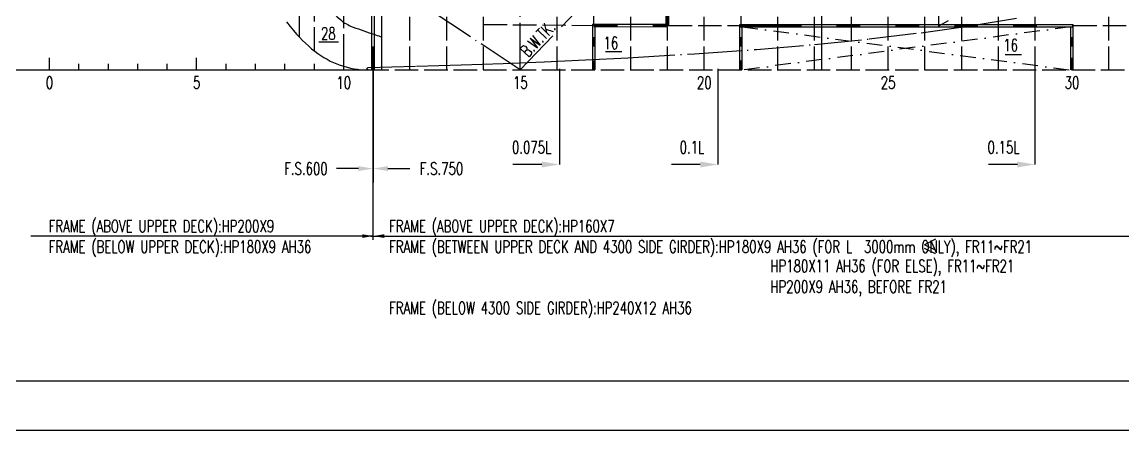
# Model space of a CAD drawing. Extents: x -12185 to 163857, y -7437 to 55100.
# Drawn here: x -561 to 21888, y -7437 to 977 of the extents above; entities that cross this region are included whole.
import ezdxf
from ezdxf.enums import TextEntityAlignment as Align

# ---------------------------------------------------------------- set-up
doc = ezdxf.new("R2010")
doc.units = 0
doc.header["$LTSCALE"] = 40
doc.header["$MEASUREMENT"] = 0
for name, pattern in [('ACAD_ISO02W100', [15, 12, -3]), ('ACAD_ISO03W100', [30, 12, -18]), ('ACAD_ISO04W100', [30.5, 24, -3, 0.5, -3]), ('ACAD_ISO05W100', [34, 24, -3, 0.5, -3, 0.5, -3]), ('DASHDOTX2', [2, 1, -0.5, 0, -0.5])]:
    doc.linetypes.add(name, pattern=pattern)
doc.layers.get('0').update_dxf_attribs({"linetype": 'CONTINUOUS'})
doc.layers.get('DEFPOINTS').update_dxf_attribs({"linetype": 'CONTINUOUS'})
for name, color, linetype in [('11TEXTE', 4, 'CONTINUOUS'), ('13DIMENSION', 9, 'CONTINUOUS'), ('BANFENG', 6, 'CONTINUOUS'), ('BT_ENG', 7, 'CONTINUOUS'), ('C-CEN', 4, 'ACAD_ISO04W100'), ('TEXT', 1, 'CONTINUOUS'), ('Y-CAS', 7, 'ACAD_ISO02W100'), ('Y-H', 2, 'ACAD_ISO03W100'), ('Y-PH', 2, 'ACAD_ISO05W100')]:
    doc.layers.add(name, color=color, linetype=linetype)
doc.styles.add('ROMANS', font='romans.shx', dxfattribs={"width": 0.7, "height": 250})

msp = doc.modelspace()

# ---------------------------------------------------------------- linework, layer by layer
for p, q in [((6575, 0), (6575, 17204.336)), ((6625, 0), (6625, 17193.554)), ((5099.71, 665.8), (5099.71, 2931.432)), ((12574.944, 905.859), (12574.99, 3115.792)), ((12624.944, 905.858), (12624.991, 3139.292)), ((11100.182, 934.228), (11075, 934.228)), ((11075, 0), (11075, 934.228)), ((11125, 0), (11125, 934.172)), ((14075, 0), (14075, 929.941)), ((14125, 0), (14125, 929.925)), ((20875, 0), (20875, 930)), ((20825, 0), (20825, 880)), ((5491.133, 571.243), (5892.481, 571.243)), ((0, 0), (0, 250)), ((3000, 0), (3000, 250)), ((6000, 0), (6000, 250)), ((9600, 0), (9600, 250)), ((13350, 0), (13350, 250)), ((17100, 0), (17100, 250)), ((20850, 0), (20850, 250)), ((-4200, 0), (6600, 0)), ((600, 0), (600, 125)), ((1200, 0), (1200, 125)), ((1800, 0), (1800, 125)), ((2400, 0), (2400, 125)), ((3600, 0), (3600, 125)), ((4200, 0), (4200, 125)), ((4800, 0), (4800, 125)), ((5400, 0), (5400, 125)), ((6600, -3462.027), (6600, 152.505)), ((6600, 0), (6600, 125)), ((7350, 0), (7350, 125)), ((8100, 0), (8100, 125)), ((8850, 0), (8850, 125)), ((10350, 0), (10350, 125)), ((10396.575, 23.156), (10396.575, -1925.844)), ((11100, 0), (11100, 125)), ((11850, 0), (11850, 125)), ((12600, 0), (12600, 125)), ((13629.1, 23.156), (13629.1, -1925.844)), ((14100, 0), (14100, 125)), ((14850, 0), (14850, 125)), ((15600, 0), (15600, 125)), ((16350, 0), (16350, 125)), ((17850, 0), (17850, 125)), ((18600, 0), (18600, 125)), ((19350, 0), (19350, 125)), ((20094.15, 23.156), (20094.15, -1925.844)), ((20100, 0), (20100, 125)), ((21600, 0), (21600, 125)), ((18062.878, -3449.433), (17838.472, -3561.554)), ((18062.878, -3673.675), (17838.472, -3561.554)), ((18062.878, -3748.423), (17838.472, -3636.302))]:
    msp.add_line(p, q)
at = {"color": 8, "linetype": 'DASHDOTX2', "ltscale": 8}
for p, q in [((20825, 880), (14125, 0)), ((14125, 879.925), (20825, 0))]:
    msp.add_line(p, q, dxfattribs=at)
at = {"color": 0, "linetype": 'ByBlock'}
for p, q in [((10036.575, -1925.844), (9449.549, -1925.844)), ((13269.1, -1925.844), (12682.074, -1925.844)), ((19734.15, -1925.844), (19147.124, -1925.844)), ((6600, -3384.116), (-380.386, -3384.116)), ((6550, -3384.116), (24600, -3384.116))]:
    msp.add_line(p, q, dxfattribs=at)
at = {"color": 2}
msp.add_line((-5892.038, -6336.58), (162757.046, -6336.58), dxfattribs=at)
at = {"color": 0}
msp.add_lwpolyline([(5099.71, 1915.8, -0.02915723), (5276.711, 1701.673, 0.014588321), (5400, 1555.948, 0.031323068), (5939.677, 1018.931, 0.082793419), (6024.892, 957.032, 0.011997432), (6135.913, 894.036, 0.003292051), (6575, 740.658, 0.002392359), (6648.482, 715.961, 0.001392977), (6775, 674.503)], format="xyb", dxfattribs=at)
at = {"color": 2}
msp.add_lwpolyline([(4831.03, 984.2), (4910, 885), (4976.19, 804.8), (5038.97, 732.3), (5099.71, 665.8), (5159.57, 604), (5219.43, 545.8), (5280, 490), (5344.78, 433.8), (5408.13, 382.8), (5470.75, 336.1), (5533.26, 293.3), (5596.19, 253.7), (5660, 217), (5725.58, 182.6), (5792.22, 151.2), (5859.86, 122.7), (5928.4, 97.1), (5997.78, 74.4), (6067.9, 54.8), (6138.7, 38.1), (6210.09, 24.4), (6281.99, 13.8), (6354.33, 6.1), (6427.02, 1.5), (6452.41, 1)], dxfattribs=at)
for points in [[(11100.182, 934.228), (12600.036, 930.858), (12575, 930.914)], [(14075, 929.941), (14100.008, 929.925), (14497.992, 929.925), (14849.997, 930), (20875, 930)], [(11100.07, 884.228), (12599.964, 880.858)], [(14075, 879.941), (14099.992, 879.925), (14497.997, 879.925), (14850.003, 880), (20875, 880)]]:
    msp.add_lwpolyline(points)
at = {"color": 0, "linetype": 'ByBlock'}
for points in [[(10036.575, -1865.844), (10036.575, -1985.844), (10396.575, -1925.844)], [(13269.1, -1865.844), (13269.1, -1985.844), (13629.1, -1925.844)], [(19734.15, -1865.844), (19734.15, -1985.844), (20094.15, -1925.844)], [(6375, -3346.616), (6375, -3421.616), (6600, -3384.116)], [(6825, -3346.616), (6825, -3421.616), (6600, -3384.116)]]:
    msp.add_solid(points, dxfattribs=at)
at = {"layer": '13DIMENSION'}
for p, q in [((6600, 0), (6600, -2290.124)), ((6300, -2008.89), (5852.311, -2008.89)), ((6900, -2008.89), (7347.689, -2008.89))]:
    msp.add_line(p, q, dxfattribs=at)
for points in [[(6300, -1958.89), (6300, -2058.89), (6600, -2008.89)], [(6900, -1958.89), (6900, -2058.89), (6600, -2008.89)]]:
    msp.add_solid(points, dxfattribs=at)
at = {"layer": 'BANFENG', "color": 6}
for p, q in [((15750, 0), (15750, 16627.686)), ((6775, 0), (6775, 16594.092))]:
    msp.add_line(p, q, dxfattribs=at)
at = {"layer": 'BANFENG', "color": 232}
for p, q in [((18124.541, 1110), (18124.541, 890)), ((18321.966, 1000), (18124.541, 890)), ((11335.06, 373.924), (11668.847, 373.924)), ((19487.643, 318.691), (19821.43, 318.691))]:
    msp.add_line(p, q, dxfattribs=at)
at = {"layer": 'BANFENG', "color": 232, "flags": 128}
for points in [[(47960.137, 8650, 0.000005882), (62842.444, 8649.825, 0.000003202), (90178.275, 8650)], [(91305.943, 8650.015, 0.000000381), (92100, 8650.034, 0.000034969)], [(-2681.017, 11027.081, -0.000000282), (-2313.897, 10959.488, -0.000200562)], [(1896.738, 10164.739, -0.000000615), (2417.109, 10064.973, -0.000032536)], [(45600, 8650.04, 0.00000105), (46350, 8650.03, -0.000004657)]]:
    msp.add_lwpolyline(points, format="xyb", dxfattribs=at)
at = {"layer": 'BANFENG', "color": 232}
for points in [[(3200.656, 7585.243, -0.000000798), (3385.729, 7551.433, -0.00000678)], [(-897.713, 8334.012, -0.000002113), (-482.029, 8258.089, -0.000026993)]]:
    msp.add_lwpolyline(points, format="xyb", dxfattribs=at)
at = {"layer": 'BT_ENG'}
msp.add_line((-8392.038, -7336.58), (163757.046, -7336.58), dxfattribs=at)
at = {"layer": 'C-CEN', "color": 4}
for q in [(12575, 3115.795), (6625, 1974.273)]:
    msp.add_line((9600, 0), q, dxfattribs=at)
at = {"layer": 'C-CEN', "color": 5}
msp.add_lwpolyline([(6500, 0), (6498.07, 0.109), (6496.21, 0.327), (6494.44, 0.65), (6492.74, 1.073), (6491.12, 1.591), (6489.58, 2.2), (6488.12, 2.896), (6486.74, 3.673), (6485.44, 4.528), (6484.21, 5.455), (6483.07, 6.45), (6482, 7.509), (6481.01, 8.628), (6480.11, 9.8), (6479.28, 11.023), (6478.53, 12.291), (6477.86, 13.6), (6477.26, 14.946), (6476.75, 16.323), (6476.32, 17.727), (6475.96, 19.155), (6475.69, 20.6), (6475.49, 22.059), (6475.37, 23.527), (6475.33, 25), (6475.37, 26.473), (6475.49, 27.941), (6475.69, 29.4), (6475.96, 30.845), (6476.32, 32.272), (6476.75, 33.677), (6477.26, 35.054), (6477.86, 36.4), (6478.53, 37.709), (6479.28, 38.977), (6480.11, 40.2), (6481.01, 41.372), (6482, 42.49), (6483.07, 43.55), (6484.21, 44.545), (6485.44, 45.472), (6486.74, 46.327), (6488.12, 47.104), (6489.58, 47.8), (6491.12, 48.409), (6492.74, 48.927), (6494.44, 49.35), (6496.21, 49.673), (6498.07, 49.891), (6500, 50), (7484.02, 77.477), (8390.25, 105.403), (9248.69, 135.338), (10086.1, 168.652), (10926.3, 206.533), (11790, 250), (13148.1, 329.084), (14414.5, 418.578), (15600.4, 519.655), (16716.1, 633.228), (17770.7, 759.959), (18772.3, 900.281), (19728.2, 1054.41)], dxfattribs=at)
at = {"layer": 'DEFPOINTS', "color": 0, "linetype": 'ByBlock'}
msp.add_point((6600, -3184.898), dxfattribs=at)
at = {"layer": 'TEXT', "color": 1}
msp.add_lwpolyline([(600, 15422.284, -0.000001645), (1785.407, 15621.488, -0.000133646)], format="xyb", dxfattribs=at)
at = {"layer": 'Y-CAS', "color": 2}
for p, q in [((20100, 0), (20100, 6572.949)), ((19350, 0), (19350, 6181.982)), ((18600, 0), (18600, 5791.015)), ((17100, 0), (17100, 5086.871)), ((16350, 0), (16350, 4795.239)), ((15600, 0), (15600, 4503.608)), ((14850, 0), (14850, 4257.029)), ((14100, 929.925), (14100, 4010.45)), ((5400, 389.345), (5400, 3681.345)), ((6000, 250), (6000, 3711.779)), ((13350, 0), (13350, 3801.981)), ((11850, 0), (11850, 2989.492)), ((10350, 0), (10350, 2695.365)), ((11100, 934.228), (11100, 2832.411)), ((8100, 0), (8100, 2294.572)), ((8850, 0), (8850, 2426.445)), ((7350, 0), (7350, 2131.708)), ((17850, 0), (17850, 1550)), ((21600, 0), (21600, 1500)), ((12600, 0), (12599.996, 880.858)), ((6439.715, 0), (22350, 0))]:
    msp.add_line(p, q, dxfattribs=at)
for points in [[(8850, 927.193), (11100, 909.228), (11100.035, 909.228)], [(12625, 905.843), (14075, 904.941)], [(20875, 905), (22375, 905)]]:
    msp.add_lwpolyline(points, dxfattribs=at)
at = {"layer": 'Y-H'}
for p, q in [((6600, 0), (6600, 17198.908)), ((12599.944, 905.858), (12600, 3593.513))]:
    msp.add_line(p, q, dxfattribs=at)
at = {"layer": 'Y-H', "ltscale": 0.4}
for p, q in [((11100, 0), (11100, 934.228)), ((14100, 0), (14100, 929.925)), ((20850, 0), (20850, 880))]:
    msp.add_line(p, q, dxfattribs=at)
at = {"layer": 'Y-H'}
for points in [[(11100.126, 909.228), (12600, 905.858), (12625, 905.843)], [(14075, 904.941), (14100, 904.925), (14497.995, 904.925), (14850, 905), (20875, 905)]]:
    msp.add_lwpolyline(points, dxfattribs=at)
at = {"layer": 'Y-PH'}
msp.add_line((9600, 0), (9600, 2827.459), dxfattribs=at)

# ---------------------------------------------------------------- texts
at = {"style": 'ROMANS', "width": 0.7}
msp.add_text('B.W.TK.', height=250, rotation=46.2853843, dxfattribs=at).set_placement((9756.079, 244.442))
for s, p in [('28', (5536.234, 617.983)), ('FRAME (ABOVE UPPER DECK):HP200X9', (-16.723, -3306.643)), ('FRAME (ABOVE UPPER DECK):HP160X7', (6924.566, -3306.643)), ('FRAME (BELOW UPPER DECK):HP180X9 AH36', (-16.723, -3726.466)), ('FRAME (BETWEEN UPPER DECK AND 4300 SIDE GIRDER):HP180X9 AH36 (FOR L  3000mm ONLY), FR11~FR21', (6924.566, -3726.466)), ('HP180X11 AH36 (FOR ELSE), FR11~FR21', (14698.464, -4119.189)), ('HP200X9 AH36, BEFORE FR21', (14698.464, -4541.677)), ('FRAME (BELOW 4300 SIDE GIRDER):HP240X12 AH36', (6924.566, -4972.297))]:
    msp.add_text(s, height=250, dxfattribs=at).set_placement(p)
at = {"layer": '11TEXTE', "style": 'ROMANS', "width": 0.7}
for s, p in [('0', (0, -257.147)), ('5', (3000, -257.147)), ('10', (6000, -257.147)), ('15', (9600, -257.147)), ('20', (13350, -257.147)), ('25', (17100, -257.147)), ('30', (20850, -257.147)), ('0.075L', (9831.788, -1575.344)), ('0.1L', (13099.291, -1575.344)), ('0.15L', (19452.375, -1575.344)), ('F.S.600', (5228.444, -2008.89)), ('F.S.750', (7993.168, -2008.89))]:
    msp.add_text(s, height=250, dxfattribs=at).set_placement(p, align=Align.MIDDLE)
at = {"layer": 'BANFENG', "color": 232, "style": 'ROMANS', "width": 0.7}
for p in [(11295.871, 426.371), (19448.454, 380.344)]:
    msp.add_text('16', height=250, dxfattribs=at).set_placement(p)

doc.saveas('drawing.dxf')
